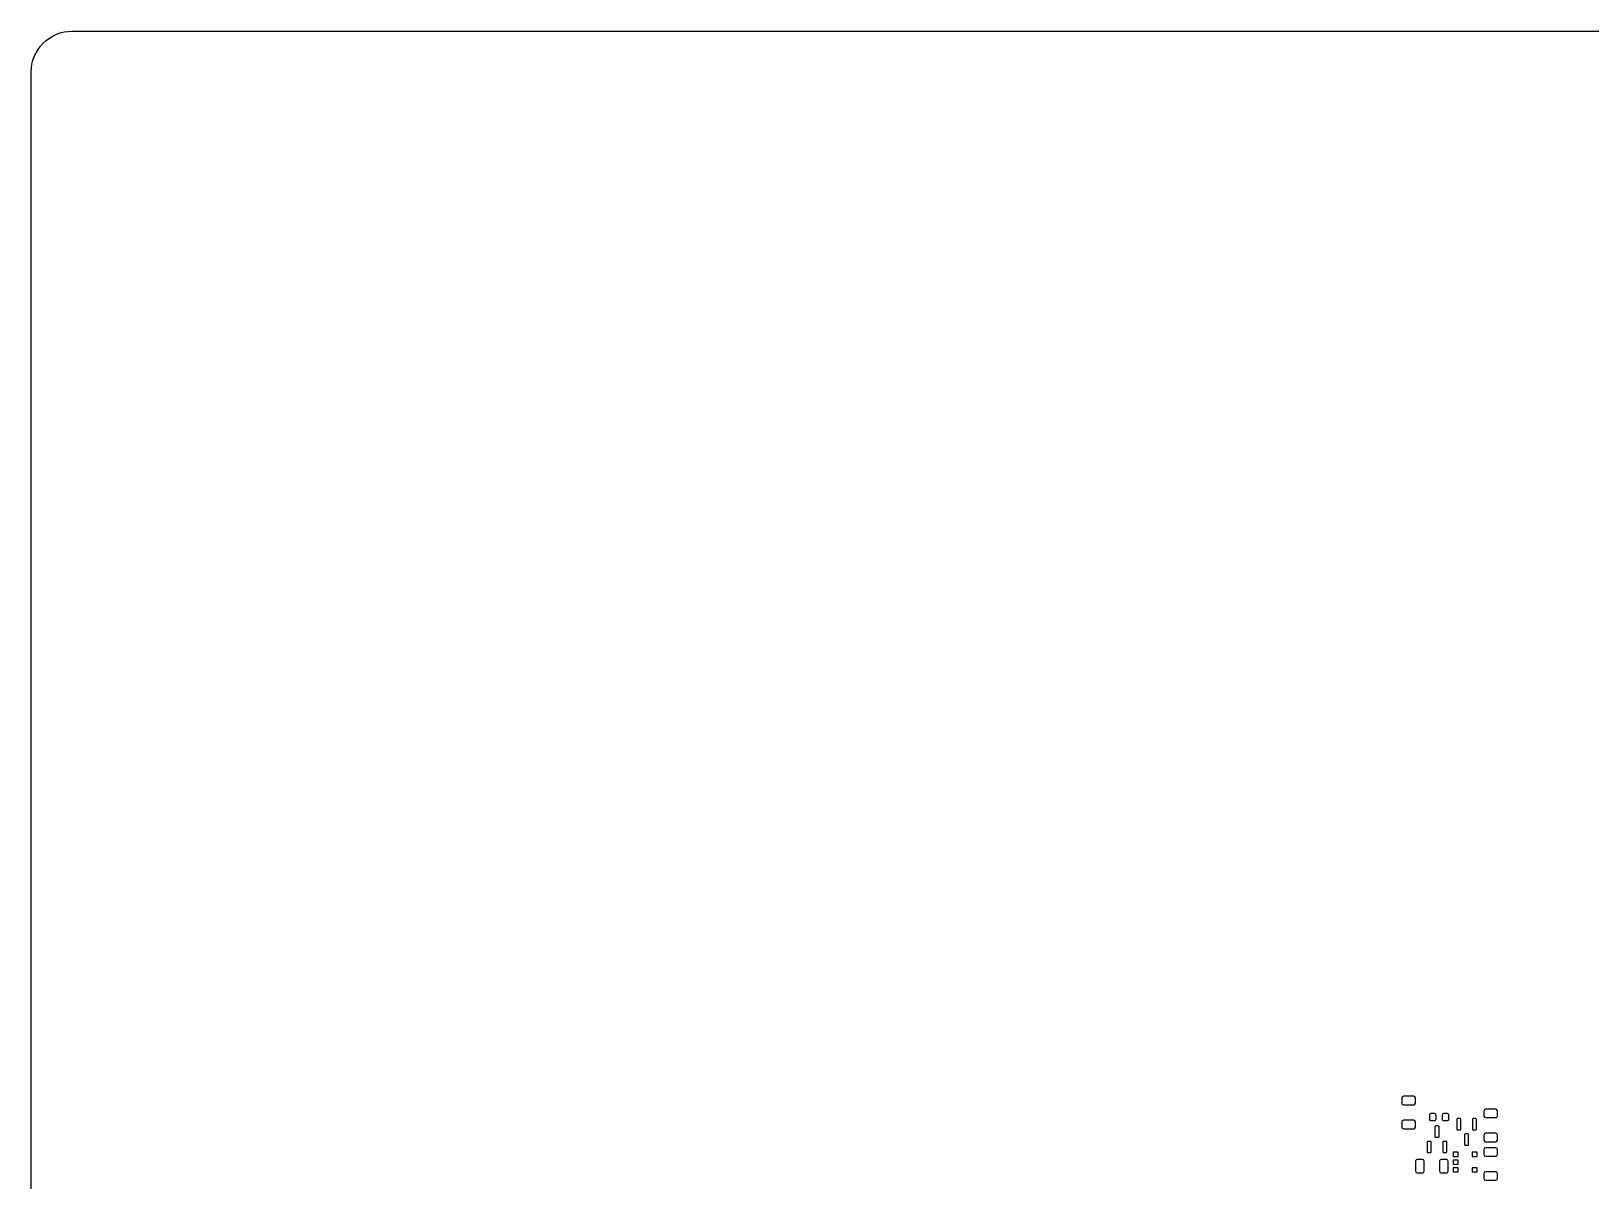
# Model space of a CAD drawing. Extents: x -190 to 190, y -140 to 140.
# Drawn here: x -190 to 0, y -0.1 to 140 of the extents above; entities that cross this region are included whole.
import ezdxf

# ---------------------------------------------------------------- set-up
doc = ezdxf.new("R2010")
doc.units = 0
doc.header["$MEASUREMENT"] = 0
doc.layers.get('0').update_dxf_attribs({"linetype": 'CONTINUOUS'})

msp = doc.modelspace()

# ---------------------------------------------------------------- linework, layer by layer
for points in [[(-190, 135, -0.414214), (-185, 140), (-185, 140), (185, 140), (185, 140, -0.414214), (190, 135), (190, 135), (190, -135), (190, -135, -0.414214), (185, -140), (185, -140), (-185, -140), (-185, -140, -0.414214), (-190, -135), (-190, -135), (-190, 135)], [(-21.374, 10.027, 0.412753), (-21.574, 10.227), (-21.574, 10.227), (-22.825, 10.227), (-22.825, 10.227, 0.414213), (-23.025, 10.027), (-23.025, 10.027), (-23.025, 9.402), (-23.025, 9.402, 0.415683), (-22.825, 9.202), (-22.825, 9.202), (-21.574, 9.202), (-21.574, 9.202, 0.414211), (-21.374, 9.402), (-21.374, 9.402), (-21.374, 10.027)], [(-18.85, 7.94, 0.414214), (-19.025, 8.115), (-19.025, 8.115), (-19.475, 8.115), (-19.475, 8.115, 0.414214), (-19.65, 7.94), (-19.65, 7.94), (-19.65, 7.44), (-19.65, 7.44, 0.414214), (-19.475, 7.265), (-19.475, 7.265), (-19.025, 7.265), (-19.025, 7.265, 0.414214), (-18.85, 7.44), (-18.85, 7.44), (-18.85, 7.94)], [(-17.3, 7.94, 0.414214), (-17.475, 8.115), (-17.475, 8.115), (-17.925, 8.115), (-17.925, 8.115, 0.414214), (-18.1, 7.94), (-18.1, 7.94), (-18.1, 7.44), (-18.1, 7.44, 0.414214), (-17.925, 7.265), (-17.925, 7.265), (-17.475, 7.265), (-17.475, 7.265, 0.414214), (-17.3, 7.44), (-17.3, 7.44), (-17.3, 7.94)], [(-11.377, 8.447, 0.414212), (-11.577, 8.647), (-11.577, 8.647), (-12.828, 8.647), (-12.828, 8.647, 0.412754), (-13.028, 8.447), (-13.028, 8.447), (-13.028, 7.822), (-13.028, 7.822, 0.414209), (-12.828, 7.622), (-12.828, 7.622), (-11.577, 7.622), (-11.577, 7.622, 0.415679), (-11.377, 7.822), (-11.377, 7.822), (-11.377, 8.447)], [(-21.374, 7.101, 0.414211), (-21.574, 7.301), (-21.574, 7.301), (-22.825, 7.301), (-22.825, 7.301, 0.415683), (-23.025, 7.101), (-23.025, 7.101), (-23.025, 6.476), (-23.025, 6.476, 0.414213), (-22.825, 6.276), (-22.825, 6.276), (-21.574, 6.276), (-21.574, 6.276, 0.412753), (-21.374, 6.476), (-21.374, 6.476), (-21.374, 7.101)], [(-18.483, 6.51, 0.415678), (-18.583, 6.61), (-18.583, 6.61), (-18.883, 6.61), (-18.883, 6.61, 0.415678), (-18.983, 6.51), (-18.983, 6.51), (-18.983, 5.335), (-18.983, 5.335, 0.412754), (-18.883, 5.235), (-18.883, 5.235), (-18.583, 5.235), (-18.583, 5.235, 0.412754), (-18.483, 5.335), (-18.483, 5.335), (-18.483, 6.51)], [(-15.833, 7.411, 0.412754), (-15.933, 7.511), (-15.933, 7.511), (-16.233, 7.511), (-16.233, 7.511, 0.412754), (-16.333, 7.411), (-16.333, 7.411), (-16.333, 6.236), (-16.333, 6.236, 0.41568), (-16.233, 6.136), (-16.233, 6.136), (-15.933, 6.136), (-15.933, 6.136, 0.41568), (-15.833, 6.236), (-15.833, 6.236), (-15.833, 7.411)], [(-13.933, 7.411, 0.412754), (-14.033, 7.511), (-14.033, 7.511), (-14.333, 7.511), (-14.333, 7.511, 0.412754), (-14.433, 7.411), (-14.433, 7.411), (-14.433, 6.236), (-14.433, 6.236, 0.41568), (-14.333, 6.136), (-14.333, 6.136), (-14.033, 6.136), (-14.033, 6.136, 0.41568), (-13.933, 6.236), (-13.933, 6.236), (-13.933, 7.411)], [(-11.377, 5.521, 0.415682), (-11.577, 5.721), (-11.577, 5.721), (-12.828, 5.721), (-12.828, 5.721, 0.414212), (-13.028, 5.521), (-13.028, 5.521), (-13.028, 4.896), (-13.028, 4.896, 0.412753), (-12.828, 4.696), (-12.828, 4.696), (-11.577, 4.696), (-11.577, 4.696, 0.41421), (-11.377, 4.896), (-11.377, 4.896), (-11.377, 5.521)], [(-19.433, 4.635, 0.415678), (-19.533, 4.735), (-19.533, 4.735), (-19.833, 4.735), (-19.833, 4.735, 0.415678), (-19.933, 4.635), (-19.933, 4.635), (-19.933, 3.46), (-19.933, 3.46, 0.412753), (-19.833, 3.36), (-19.833, 3.36), (-19.533, 3.36), (-19.533, 3.36, 0.412753), (-19.433, 3.46), (-19.433, 3.46), (-19.433, 4.635)], [(-17.533, 4.635, 0.415678), (-17.633, 4.735), (-17.633, 4.735), (-17.933, 4.735), (-17.933, 4.735, 0.415678), (-18.033, 4.635), (-18.033, 4.635), (-18.033, 3.46), (-18.033, 3.46, 0.412753), (-17.933, 3.36), (-17.933, 3.36), (-17.633, 3.36), (-17.633, 3.36, 0.412753), (-17.533, 3.46), (-17.533, 3.46), (-17.533, 4.635)], [(-14.883, 5.535, 0.41568), (-14.983, 5.635), (-14.983, 5.635), (-15.283, 5.635), (-15.283, 5.635, 0.41568), (-15.383, 5.535), (-15.383, 5.535), (-15.383, 4.36), (-15.383, 4.36, 0.412752), (-15.283, 4.26), (-15.283, 4.26), (-14.983, 4.26), (-14.983, 4.26, 0.412752), (-14.883, 4.36), (-14.883, 4.36), (-14.883, 5.535)], [(-11.377, 3.747, 0.414212), (-11.577, 3.947), (-11.577, 3.947), (-12.828, 3.947), (-12.828, 3.947, 0.412754), (-13.028, 3.747), (-13.028, 3.747), (-13.028, 3.122), (-13.028, 3.122, 0.414211), (-12.828, 2.922), (-12.828, 2.922), (-11.577, 2.922), (-11.577, 2.922, 0.415681), (-11.377, 3.122), (-11.377, 3.122), (-11.377, 3.747)], [(-20.315, 2.336, 0.414213), (-20.515, 2.536), (-20.515, 2.536), (-21.14, 2.536), (-21.14, 2.536, 0.412754), (-21.34, 2.336), (-21.34, 2.336), (-21.34, 1.085), (-21.34, 1.085, 0.41421), (-21.14, 0.885), (-21.14, 0.885), (-20.515, 0.885), (-20.515, 0.885, 0.415682), (-20.315, 1.085), (-20.315, 1.085), (-20.315, 2.336)], [(-17.389, 2.336, 0.412752), (-17.589, 2.536), (-17.589, 2.536), (-18.214, 2.536), (-18.214, 2.536, 0.414212), (-18.414, 2.336), (-18.414, 2.336), (-18.414, 1.085), (-18.414, 1.085, 0.41568), (-18.214, 0.885), (-18.214, 0.885), (-17.589, 0.885), (-17.589, 0.885, 0.414208), (-17.389, 1.085), (-17.389, 1.085), (-17.389, 2.336)], [(-11.377, 0.821, 0.415681), (-11.577, 1.021), (-11.577, 1.021), (-12.828, 1.021), (-12.828, 1.021, 0.41421), (-13.028, 0.821), (-13.028, 0.821), (-13.028, 0.196), (-13.028, 0.196, 0.412754), (-12.828, -0.004), (-12.828, -0.004), (-11.577, -0.004), (-11.577, -0.004, 0.414211), (-11.377, 0.196), (-11.377, 0.196), (-11.377, 0.821)]]:
    msp.add_lwpolyline(points, format="xyb")
for points in [[(-16.15, 3.41), (-16.75, 3.41), (-16.75, 3.41), (-16.75, 2.91), (-16.75, 2.91), (-16.15, 2.91), (-16.15, 2.91), (-16.15, 3.41)], [(-16.15, 2.46), (-16.75, 2.46), (-16.75, 2.46), (-16.75, 1.96), (-16.75, 1.96), (-16.15, 1.96), (-16.15, 1.96), (-16.15, 2.46)], [(-13.85, 3.41), (-14.45, 3.41), (-14.45, 3.41), (-14.45, 2.91), (-14.45, 2.91), (-13.85, 2.91), (-13.85, 2.91), (-13.85, 3.41)], [(-16.15, 1.51), (-16.75, 1.51), (-16.75, 1.51), (-16.75, 1.01), (-16.75, 1.01), (-16.15, 1.01), (-16.15, 1.01), (-16.15, 1.51)], [(-13.85, 1.51), (-14.45, 1.51), (-14.45, 1.51), (-14.45, 1.01), (-14.45, 1.01), (-13.85, 1.01), (-13.85, 1.01), (-13.85, 1.51)]]:
    msp.add_lwpolyline(points)

doc.saveas('drawing.dxf')
